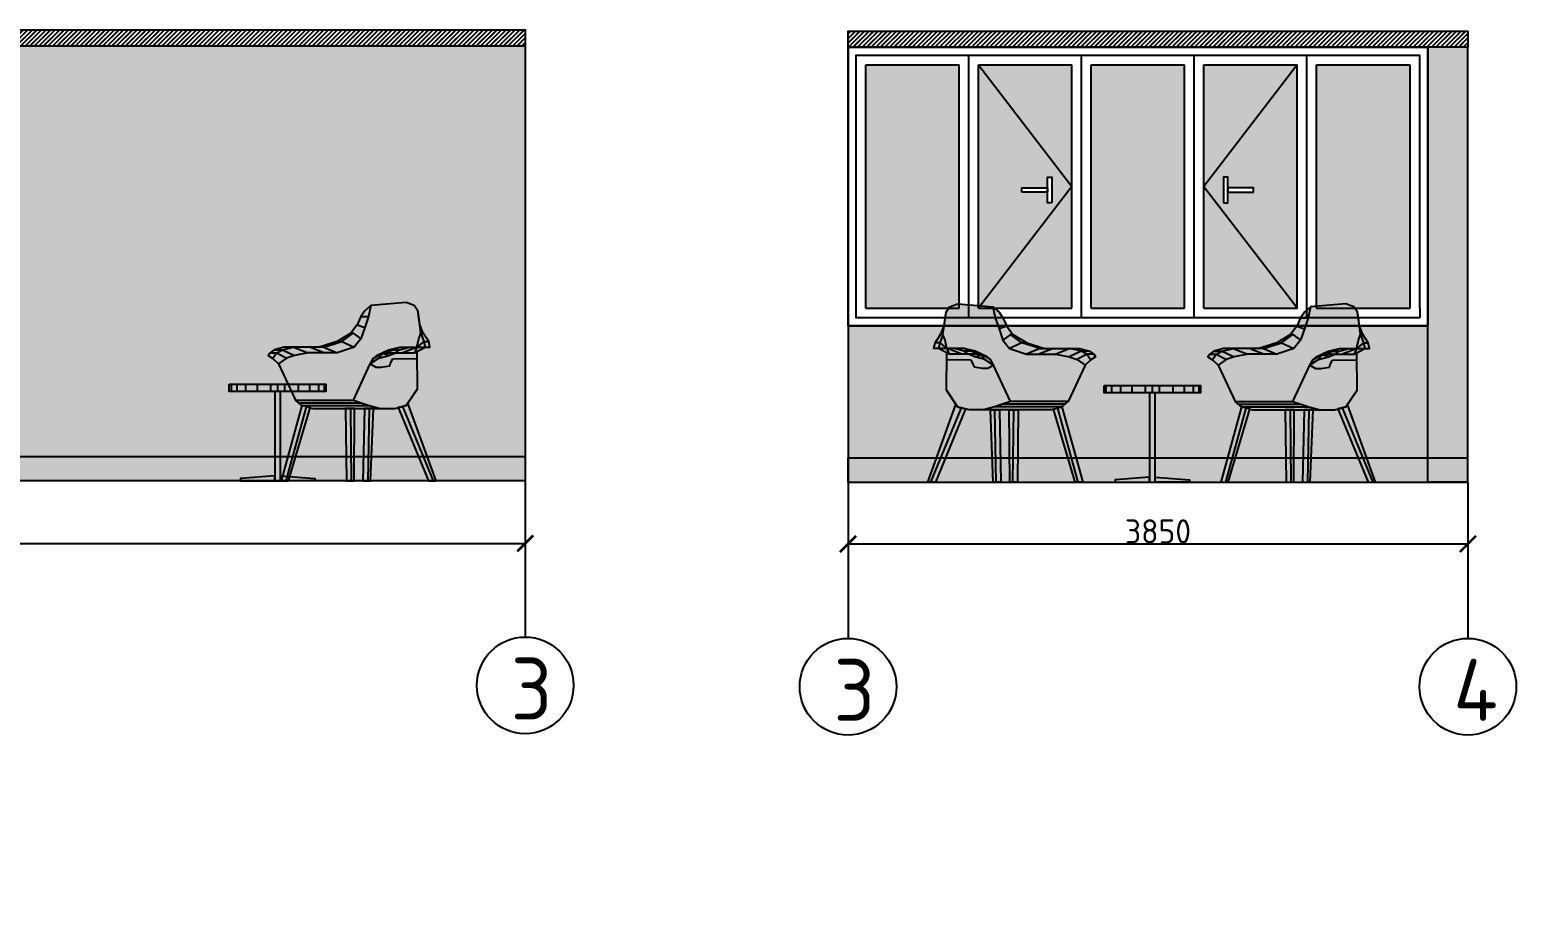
# Model space of a CAD drawing. Header units: millimetres. Extents: x -20209 to 130066, y -17035 to 5322.
# Drawn here: x 43992 to 53225, y -842 to 4581 of the extents above; entities that cross this region are included whole.
import ezdxf

# ---------------------------------------------------------------- set-up
doc = ezdxf.new("R2010")
doc.units = ezdxf.units.MM
for name, color, linetype in [('FUR', 42, 'Continuous'), ('kapen', 25, 'Continuous'), ('Plan 1', 7, 'Continuous'), ('SKIRTING', 2, 'Continuous')]:
    doc.layers.add(name, color=color, linetype=linetype)
doc.styles.add('gost', font='GOST Common.ttf')
doc.dimstyles.new('Copy of GOST', dxfattribs={"dimtxt": 150, "dimasz": 100, "dimexe": 0.18, "dimexo": 0.06, "dimgap": 3, "dimtad": 1, "dimdec": 0, "dimzin": 0, "dimdsep": 46, "dimtxsty": 'gost', "dimblk": 'ARCHTICK', "dimcen": 0.09, "dimclrt": 256, "dimadec": 0, "dimazin": 0, "dimtfac": 1, "dimtdec": 0, "dimtofl": 0, "dimtmove": 0, "dimatfit": 3, "dimldrblk": 'ARCHTICK', "dimfxl": 200, "dimfxlon": 1, "dimtolj": 1, "dimtzin": 0, "dimarcsym": 0})

# ---------------------------------------------------------------- blocks, each defined once
blk = doc.blocks.new('kresloo')
at = {"true_color": 0xa4a5a8, "transparency": 33554687}
h = blk.add_hatch(color=253, dxfattribs=at)
h.dxf.hatch_style = 1
h.paths.add_polyline_path([(935.4, -354.8), (919.5, -363.1), (801.3, -363.1), (760.4, -380.3), (698.2, -397.6), (644.6, -432.2), (539.8, -657), (589.4, -674.2), (638.9, -691.5), (708.1, -708.8), (796.8, -708.8), (868.3, -691.5), (937.5, -587.8)])
h.paths.add_polyline_path([(827.2, -345.8), (782.9, -345.8), (738, -363.1), (801.3, -363.1)])
h.paths.add_polyline_path([(801.3, -363.1), (738, -363.1), (719.8, -368.9), (760.4, -380.3)], flags=17)
h.paths.add_polyline_path([(719.8, -368.9), (698.2, -397.6), (760.4, -380.3)], flags=17)
h.paths.add_polyline_path([(719.8, -368.9), (707, -373), (664.2, -397.6), (644.6, -432.2), (698.2, -397.6)], flags=17)
h.paths.add_polyline_path([(707, -373), (683.8, -380.3), (664.2, -397.6)], flags=16)
h.paths.add_polyline_path([(724.1, -363.1), (758.7, -345.8), (683.8, -380.3), (707, -373)])
h.paths.add_polyline_path([(782.9, -345.8), (758.7, -345.8), (724.1, -363.1), (738, -363.1)])
h.paths.add_polyline_path([(738, -363.1), (724.1, -363.1), (719.8, -368.9)], flags=17)
h.paths.add_polyline_path([(724.1, -363.1), (707, -373), (719.8, -368.9)], flags=17)
h.paths.add_polyline_path([(931.6, -328.5), (887.7, -328.5), (827.2, -345.8), (801.3, -363.1), (841.8, -363.1)])
h.paths.add_polyline_path([(935.1, -328.5), (931.6, -328.5), (841.8, -363.1), (919.5, -363.1)])
h.paths.add_polyline_path([(887.7, -328.5), (827.9, -328.5), (782.9, -345.8), (827.2, -345.8)])
h.paths.add_polyline_path([(827.9, -328.5), (758.7, -345.8), (782.9, -345.8)])
h.paths.add_polyline_path([(985.8, -328.5), (935.1, -328.5), (919.5, -363.1), (935.4, -354.8)])
h.paths.add_polyline_path([(1007.7, -293.9), (977.7, -293.9), (985.8, -328.5), (1015.7, -328.5)])
h.paths.add_polyline_path([(977.7, -293.9), (935.1, -328.5), (985.8, -328.5)])
h.paths.add_polyline_path([(977.7, -293.9), (959.2, -242), (958.8, -242), (946.1, -276.6), (935.1, -328.5)])
h.paths.add_polyline_path([(973.7, -242), (959.2, -242), (977.7, -293.9), (1007.7, -293.9)])
h.paths.add_polyline_path([(952.4, -190.2), (958.8, -242), (973.7, -242)])
h.paths.add_polyline_path([(125.2, -397.6), (65.3, -363.1), (40.1, -398.3), (75.7, -432.2)])
h.paths.add_polyline_path([(99.9, -345.8), (48.7, -345.8), (22.7, -363.1), (65.3, -363.1)])
h.paths.add_polyline_path([(65.3, -363.1), (22.7, -363.1), (11.8, -380.3), (40.1, -398.3)])
h.paths.add_polyline_path([(168.5, -328.5), (99.9, -345.8), (174.8, -380.3), (258.9, -363.1)])
h.paths.add_polyline_path([(99.9, -345.8), (65.3, -363.1), (125.2, -397.6), (174.8, -380.3)])
h.paths.add_polyline_path([(168.5, -328.5), (109.2, -328.5), (48.7, -345.8), (99.9, -345.8)])
h.paths.add_polyline_path([(272.8, -328.5), (168.5, -328.5), (258.9, -363.1), (362.6, -363.1)])
h.paths.add_polyline_path([(545.9, -328.5), (468.7, -293.9), (356.9, -328.5), (440.4, -363.1)])
h.paths.add_polyline_path([(356.9, -328.5), (327, -328.5), (279.5, -328.5), (272.8, -328.5), (362.6, -363.1), (440.4, -363.1)])
h.paths.add_polyline_path([(468.7, -293.9), (438.7, -293.9), (327, -328.5), (356.9, -328.5)])
h.paths.add_polyline_path([(586.8, -276.6), (539.5, -242), (468.7, -293.9), (545.9, -328.5)])
h.paths.add_polyline_path([(563.2, -190.2), (524.6, -242), (539.5, -242), (586.8, -276.6), (610.4, -207.5)])
h.paths.add_polyline_path([(634, -138.3), (586.8, -138.3), (563.2, -190.2), (610.4, -207.5)])
h.paths.add_polyline_path([(649, -69.1), (610.4, -103.7), (586.8, -138.3), (634, -138.3)])
h.paths.add_polyline_path([(539.5, -242), (524.6, -242), (438.7, -293.9), (468.7, -293.9)])
h.paths.add_polyline_path([(539.8, -657), (180.5, -657), (200.1, -674.2), (589.4, -674.2)])
h.paths.add_polyline_path([(589.4, -674.2), (200.1, -674.2), (219.7, -691.5), (638.9, -691.5)])
at = {"true_color": 0xc7c8ca, "transparency": 33554687}
h = blk.add_hatch(color=9, dxfattribs=at)
h.dxf.hatch_style = 1
h.paths.add_polyline_path([(644.6, -432.2), (664.2, -397.6), (683.8, -380.3), (758.7, -345.8), (827.9, -328.5), (935.1, -328.5), (946.1, -276.6), (958.8, -242), (952.4, -190.2), (939.8, -103.7), (918.5, -69.1), (867.2, -51.9), (649, -69.1), (634, -138.3), (610.4, -207.5), (586.8, -276.6), (545.9, -328.5), (440.4, -363.1), (258.9, -363.1), (174.8, -380.3), (125.2, -397.6), (75.7, -432.2), (180.5, -657), (539.8, -657)])
at = {"true_color": 0x636466, "transparency": 33554687}
h = blk.add_hatch(color=251, dxfattribs=at)
h.dxf.hatch_style = 1
h.paths.add_polyline_path([(638.6, -708.8), (608.6, -708.8), (599.7, -1158.3), (629.7, -1158.3)])
h.paths.add_polyline_path([(846.1, -696.9), (818.9, -703.5), (1006, -1158.3), (1035.9, -1158.3)])
h.paths.add_polyline_path([(878, -677), (868.3, -691.5), (846.1, -696.9), (1035.9, -1158.3), (1053.2, -1158.3)])
h.paths.add_polyline_path([(521.8, -708.8), (491.7, -708.8), (496.9, -1158.3), (526.9, -1158)])
h.paths.add_polyline_path([(547.3, -708.8), (521.8, -708.8), (526.9, -1158), (544.2, -1157.8)])
h.paths.add_polyline_path([(664.2, -708.8), (638.6, -708.8), (629.7, -1158.3), (646.9, -1158.3)])
h.paths.add_polyline_path([(247.7, -698.5), (219.7, -691.5), (90.7, -1158.3), (120.6, -1158.3)])
h.paths.add_polyline_path([(271.7, -704.5), (247.7, -698.5), (120.6, -1158.3), (137.9, -1158.3)])
at = {"true_color": 0x939598, "transparency": 33554687}
h = blk.add_hatch(color=252, dxfattribs=at)
h.dxf.hatch_style = 1
h.paths.add_polyline_path([(638.9, -691.5), (219.7, -691.5), (271.7, -704.5), (288.9, -708.8), (491.7, -708.8), (521.8, -708.8), (521.8, -708.6), (547.3, -708.8), (708.1, -708.8)])
for points, elevation in [([(491.7, -708.8), (708.1, -708.8), (796.8, -708.8), (868.3, -691.5), (937.5, -587.8), (935.4, -354.8), (985.8, -328.5), (1015.7, -328.5), (1007.7, -293.9), (973.7, -242), (952.4, -190.2), (939.8, -103.7), (918.5, -69.1), (867.2, -51.9), (649, -69.1), (610.4, -103.7), (586.8, -138.3), (563.2, -190.2), (524.6, -242), (438.7, -293.9), (327, -328.5), (279.5, -328.5), (169.1, -328.5), (109.2, -328.5), (48.7, -345.8), (22.7, -363.1), (11.8, -380.3), (40.1, -398.3), (75.7, -432.2), (180.5, -657), (539.8, -657), (644.6, -432.2), (664.2, -397.6), (683.8, -380.3), (758.7, -345.8), (827.9, -328.5), (935.1, -328.5), (946.1, -276.6), (958.8, -242), (952.4, -190.2), (946.1, -138.3), (939.8, -103.7), (918.5, -69.1), (867.2, -51.9), (649, -69.1), (634, -138.3), (610.4, -207.5), (586.8, -276.6), (545.9, -328.5)], 229.2), ([(586.8, -138.3), (634, -138.3)], 64.5), ([(468.7, -293.9), (539.5, -242)], 78.9), ([(524.6, -242), (539.5, -242), (586.8, -276.6)], 68.5), ([(563.2, -190.2), (610.4, -207.5)], 70.8), ([(958.8, -242), (973.7, -242)], 229.2), ([(959, -241.5), (977.7, -293.9)], 320), ([(22.7, -363.1), (65.3, -363.1), (125.2, -397.6)], 229.2), ([(65.3, -363.1), (40.1, -398.3)], 229.2), ([(48.7, -345.8), (99.9, -345.8), (174.8, -380.3)], 229.2), ([(65.3, -363.1), (99.9, -345.8)], 229.2), ([(545.9, -328.5), (440.4, -363.1), (258.9, -363.1), (174.8, -380.3), (125.2, -397.6), (75.7, -432.2)], 100.8), ([(99.9, -345.8), (168.5, -328.5)], 229.2), ([(168.5, -328.5), (258.9, -363.1)], 322.1), ([(272.8, -328.5), (362.6, -363.1)], 229.2), ([(356.9, -328.5), (327, -328.5)], 151.4), ([(356.9, -328.5), (468.7, -293.9)], 151.4), ([(356.9, -328.5), (440.4, -363.1)], 151.4), ([(438.7, -293.9), (468.7, -293.9), (545.9, -328.5)], 78.9), ([(664.2, -397.6), (724.1, -363.1), (758.7, -345.8)], 229.2), ([(664.2, -397.6), (724.1, -363.1)], 229.2), ([(683.8, -380.3), (719.8, -368.9), (738, -363.1), (827.9, -328.5)], 229.2), ([(724.1, -363.1), (698.2, -397.6)], 229.2), ([(760.4, -380.3), (719.8, -368.9)], 1043.1), ([(724.1, -363.1), (919.5, -363.1), (985.8, -328.5)], 229.2), ([(758.7, -345.8), (827.2, -345.8)], 229.2), ([(760.4, -380.3), (801.3, -363.1)], 229.2), ([(801.3, -363.1), (827.2, -345.8)], 229.2), ([(827.2, -345.8), (887.7, -328.5)], 229.2), ([(841.8, -363.1), (931.6, -328.5)], 229.2), ([(935.1, -328.5), (919.5, -363.1)], 229.2), ([(977.7, -293.9), (935.1, -328.5)], 390.1), ([(935.1, -328.5), (985.8, -328.5)], 229.2), ([(977.7, -293.9), (985.8, -328.5)], 320), ([(977.7, -293.9), (1007.7, -293.9)], 320), ([(698.2, -397.6), (644.6, -432.2)], 229.2), ([(698.2, -397.6), (760.4, -380.3)], 229.2), ([(219.7, -691.5), (90.7, -1158.3), (137.9, -1158.3), (271.7, -704.5)], 631.2), ([(247.7, -698.5), (120.6, -1158.3)], 631.2), ([(219.7, -691.5), (180.5, -657)], 631.2), ([(200.1, -674.2), (589.4, -674.2)], 699.7), ([(271.7, -704.5), (219.7, -691.5)], 631.2), ([(219.7, -691.5), (638.9, -691.5)], 631.2), ([(271.7, -704.5), (288.9, -708.8), (491.7, -708.8)], 631.2), ([(491.7, -708.8), (496.9, -1158.3), (544.2, -1157.8), (547.3, -708.8), (492, -708.4)], 229.2), ([(521.8, -708.6), (526.9, -1158.3)], 246.3), ([(539.8, -657), (589.4, -674.2), (638.9, -691.5), (708.1, -708.8)], 229.2), ([(608.6, -708.8), (599.7, -1158.3), (646.9, -1158.3), (664.2, -708.8), (608.6, -708.8)], 861.6), ([(638.6, -708.8), (629.7, -1158.3)], 878.9), ([(818.9, -703.5), (1006, -1158.3), (1053.2, -1158.3), (878, -677), (868.3, -691.5), (846.1, -696.9), (818.9, -703.5)], 420.7), ([(846.1, -696.9), (1035.9, -1158.3)], 420.7)]:
    blk.add_lwpolyline(points, dxfattribs=dict(elevation=elevation))
at = {"layer": 'FUR', "color": 7, "linetype": 'ByBlock'}
for p, q in [((644.6, -432.2, 1036.2), (679.2, -452.8, 317.6)), ((679.2, -452.8, 317.6), (713.1, -452.2, 317.6)), ((713.1, -452.2, 317.6), (766.1, -444.2, 317.6)), ((766.1, -444.2, 317.6), (770.1, -428.3, 317.6)), ((770.1, -428.3, 317.6), (784.7, -401.8, 317.6)), ((784.7, -401.8, 317.6), (935.8, -400, 314.9))]:
    blk.add_line(p, q, dxfattribs=at)
at = {"layer": 'SKIRTING', "color": 7}
blk.add_line((937.5, -587.8, 287), (868.3, -691.5, 406.7), dxfattribs=at)
blk = doc.blocks.new('stolikk')
at = {"transparency": 33554687}
h = blk.add_hatch(color=33, dxfattribs=at)
h.dxf.hatch_style = 1
h.paths.add_polyline_path([(299.9, 0), (256.5, 0), (256.5, -45.4), (299.8, -45.4)])
h.paths.add_polyline_path([(256.5, 0), (173, 0), (173, -45.4), (256.5, -45.4)])
h.paths.add_polyline_path([(173, 0), (101.4, 0), (101.4, -45.4), (173, -45.4)])
h.paths.add_polyline_path([(101.4, 0), (46.4, 0), (46.4, -45.4), (101.4, -45.4)])
h.paths.add_polyline_path([(46.4, 0), (11.8, 0), (11.8, -45.4), (46.4, -45.4)])
h.paths.add_polyline_path([(11.8, 0), (0, 0), (0, -45.4), (11.8, -45.4)])
h.paths.add_polyline_path([(343.4, 0), (299.9, 0), (299.8, -45.4), (343.4, -45.4)])
h.paths.add_polyline_path([(426.8, 0), (343.4, 0), (343.4, -45.4), (426.8, -45.4)])
h.paths.add_polyline_path([(553.5, 0), (498.5, 0), (498.5, -45.4), (553.5, -45.4)])
h.paths.add_polyline_path([(588.1, 0), (553.5, 0), (553.5, -45.4), (588.1, -45.4)])
h.paths.add_polyline_path([(599.9, 0), (588.1, 0), (588.1, -45.4), (599.9, -45.4)])
h.paths.add_polyline_path([(498.5, 0), (426.8, 0), (426.8, -45.4), (498.5, -45.4)])
at = {"true_color": 0x636466, "transparency": 33554687}
h = blk.add_hatch(color=251, dxfattribs=at)
h.dxf.hatch_style = 1
h.paths.add_polyline_path([(316.9, -45.4), (282.6, -45.4), (282.6, -569.7), (282.6, -569.7), (282.6, -600), (317.2, -600), (317.2, -569.7)])
h.paths.add_polyline_path([(530.7, -584.9), (317.2, -569.7), (317.2, -600), (530.7, -600)])
h.paths.add_polyline_path([(282.6, -569.7), (69.2, -584.9), (69.2, -600), (282.6, -600)])
for points in [[(0, 0), (599.9, 0), (599.9, -45.4), (0, -45.4), (0, 0)], [(46.4, 0), (46.4, -45.4)], [(101.4, 0), (101.4, -45.4)], [(173, 0), (173, -45.4)], [(256.5, 0), (256.5, -45.4)], [(299.9, 0), (299.8, -45.4)], [(343.4, 0), (343.4, -45.4)], [(426.8, 0), (426.8, -45.4)], [(498.5, 0), (498.5, -45.4)], [(553.5, 0), (553.5, -45.4)]]:
    blk.add_lwpolyline(points)
for points, elevation in [([(588.1, 0), (588.1, -45.4)], 89.6), ([(11.8, 0), (11.8, -45.4)], 89.6), ([(282.6, -45.4), (282.6, -600), (317.2, -600), (316.9, -45.4), (282.6, -45.4)], 44.9), ([(282.6, -569.7), (69.2, -584.9), (69.2, -600), (282.6, -600), (282.6, -569.7)], -1221.7), ([(317.2, -569.7), (530.7, -584.9), (530.7, -600), (317.2, -600), (317.2, -569.7)], -1221.7)]:
    blk.add_lwpolyline(points, dxfattribs=dict(elevation=elevation))
blk = doc.blocks.new('okno lodj')
at = {"true_color": 0xc3e6f9, "transparency": 33554687}
h = blk.add_hatch(color=254, dxfattribs=at)
h.dxf.hatch_style = 1
h.paths.add_polyline_path([(0, 0), (-580.2, 0), (-580.2, -1510), (0, -1510)])
h.paths.add_polyline_path([(-151.2, -697), (-124.6, -697), (-124.6, -856.3), (-151.2, -856.3), (-151.2, -789.9), (-310.5, -789.9), (-310.5, -763.4), (-151.2, -763.4)], flags=16)
h.paths.add_polyline_path([(700, 0), (120, 0), (120, -1510), (700, -1510)])
h.paths.add_polyline_path([(1400, 0), (820, 0), (820, -1510), (1400, -1510)])
h.paths.add_polyline_path([(1128.1, -763.4), (1128.1, -789.9), (968.8, -789.9), (968.8, -856.3), (942.2, -856.3), (942.2, -697), (968.8, -697), (968.8, -763.4)], flags=16)
h.paths.add_polyline_path([(2100, 0), (1520, 0), (1520, -1510), (2100, -1510)])
h.paths.add_polyline_path([(-700.2, 0), (-1280.2, 0), (-1280.2, -1510), (-700.2, -1510)])
for p, q in [((-1280.2, -1510), (-1280.2, 0)), ((-1280.2, 0), (-700.2, 0)), ((-700.2, -1510), (-700.2, 0)), ((-640.2, -1570), (-640.2, 60)), ((-580.2, -1510), (-580.2, 0)), ((-580, 0), (0, 0)), ((0, -1510), (0, 0)), ((60, -1570), (60, 60)), ((120, -1510), (120, 0)), ((120, 0), (700, 0)), ((700, -1510), (700, 0)), ((760, -1570), (760, 60)), ((820, -1510), (820, 0)), ((820, 0), (1400, 0)), ((1400, -1510), (1400, 0)), ((1460, -1570), (1460, 60)), ((1520, -1510), (1520, 0)), ((1520, 0), (2100, 0)), ((2100, -1510), (2100, 0)), ((2160, -1510), (2160, 60)), ((-1280.2, -1510), (-700, -1510)), ((-580.2, -1510), (0, -1510)), ((120, -1510), (700.2, -1510)), ((820, -1510), (1400.2, -1510)), ((1520, -1510), (2100, -1510))]:
    blk.add_line(p, q)
at = {"color": 7}
for points in [[(2209.8, -1620), (-1390.2, -1620), (-1390.2, 110), (2209.8, 110)], [(2160, -1570), (-1340.2, -1570), (-1340.2, 60), (2160, 60)]]:
    blk.add_lwpolyline(points, dxfattribs=at)
for points in [[(2209.8, 110), (2209.8, -1620)], [(2160, -1510), (2160, -1570)]]:
    blk.add_lwpolyline(points)
at = {"layer": 'kapen', "color": 7}
for points in [[(-124.6, -856.3), (-151.2, -856.3), (-151.2, -697), (-124.6, -697)], [(942.2, -856.3), (968.8, -856.3), (968.8, -697), (942.2, -697)], [(-310.5, -789.9), (-310.5, -763.4), (-151.2, -763.4), (-151.2, -789.9)], [(1128.1, -789.9), (1128.1, -763.4), (968.8, -763.4), (968.8, -789.9)]]:
    blk.add_lwpolyline(points, close=True, dxfattribs=at)
blk = doc.blocks.new('_ArchTick')
at = {"color": 0, "linetype": 'ByBlock', "const_width": 0.15}
blk.add_lwpolyline([(-0.5, -0.5), (0.5, 0.5)], dxfattribs=at)
blk = doc.blocks.new('*D43')
at = {"color": 0, "lineweight": -2, "transparency": 16777216}
for p, q in [((36719.6, 1591.9), (36719.6, 1391.7)), ((47069.6, 1591.9), (47069.6, 1391.7)), ((36719.6, 1391.9), (47069.6, 1391.9))]:
    blk.add_line(p, q, dxfattribs=at)
at = {"layer": 'Defpoints', "color": 0, "transparency": 16777216}
for p in [(36719.6, 1772.4), (47069.6, 1780.7), (47069.6, 1391.9)]:
    blk.add_point(p, dxfattribs=at)
at = {"color": 0, "lineweight": -2, "transparency": 16777216, "xscale": 100, "yscale": 100, "zscale": 100, "rotation": 180}
blk.add_blockref('_ArchTick', (36719.6, 1391.9), dxfattribs=at)
at = {"color": 0, "lineweight": -2, "transparency": 16777216, "xscale": 100, "yscale": 100, "zscale": 100}
blk.add_blockref('_ArchTick', (47069.6, 1391.9), dxfattribs=at)
at = {"transparency": 16777216, "insert": (41894.6, 1469.9), "char_height": 150, "attachment_point": 5, "style": 'gost'}
blk.add_mtext('\\A1;10350', dxfattribs=at)
blk = doc.blocks.new('*D44')
at = {"color": 0, "lineweight": -2, "transparency": 16777216}
for p, q in [((49074.5, 1588.6), (49074.5, 1388.4)), ((52924.5, 1588.6), (52924.5, 1388.4)), ((49074.5, 1388.6), (52924.5, 1388.6))]:
    blk.add_line(p, q, dxfattribs=at)
at = {"layer": 'Defpoints', "color": 0, "transparency": 16777216}
for p in [(49074.5, 1772.4), (52924.5, 1772.4), (52924.5, 1388.6)]:
    blk.add_point(p, dxfattribs=at)
at = {"color": 0, "lineweight": -2, "transparency": 16777216, "xscale": 100, "yscale": 100, "zscale": 100, "rotation": 180}
blk.add_blockref('_ArchTick', (49074.5, 1388.6), dxfattribs=at)
at = {"color": 0, "lineweight": -2, "transparency": 16777216, "xscale": 100, "yscale": 100, "zscale": 100}
blk.add_blockref('_ArchTick', (52924.5, 1388.6), dxfattribs=at)
at = {"transparency": 16777216, "insert": (50999.5, 1466.6), "char_height": 150, "attachment_point": 5, "style": 'gost'}
blk.add_mtext('\\A1;3850', dxfattribs=at)
blk = doc.blocks.new('*D47')
at = {"color": 0, "lineweight": -2, "transparency": 16777216}
for p, q in [((44818.8, -4883), (44818.8, -5083.2)), ((47868.8, -4883), (47868.8, -5083.2)), ((44818.8, -5083), (47868.8, -5083))]:
    blk.add_line(p, q, dxfattribs=at)
at = {"layer": 'Defpoints', "color": 0, "transparency": 16777216}
for p in [(47868.8, 634), (44818.8, -4694.4), (47868.8, -5083)]:
    blk.add_point(p, dxfattribs=at)
at = {"color": 0, "lineweight": -2, "transparency": 16777216, "xscale": 100, "yscale": 100, "zscale": 100, "rotation": 180}
blk.add_blockref('_ArchTick', (44818.8, -5083), dxfattribs=at)
at = {"color": 0, "lineweight": -2, "transparency": 16777216, "xscale": 100, "yscale": 100, "zscale": 100}
blk.add_blockref('_ArchTick', (47868.8, -5083), dxfattribs=at)
at = {"transparency": 16777216, "insert": (46343.8, -5005), "char_height": 150, "attachment_point": 5, "style": 'gost'}
blk.add_mtext('\\A1;3050', dxfattribs=at)

msp = doc.modelspace()

# ---------------------------------------------------------------- hatches: boundary and pattern name
at = {"ltscale": 20, "transparency": 33554687}
h = msp.add_hatch(dxfattribs=at)
h.set_pattern_fill('JIS_LC_20', color=41)
h.paths.add_polyline_path([(35365.344, 4572.368), (31765.344, 4572.368), (31765.344, 4472.368), (35365.344, 4472.368)])
h.paths.add_polyline_path([(47069.568, 4580.74), (36719.568, 4580.74), (36719.568, 4480.74), (47069.568, 4480.74)])
h.paths.add_polyline_path([(52924.506, 4572.368), (49074.506, 4572.368), (49074.506, 4472.368), (52924.506, 4472.368)])
h.paths.add_polyline_path([(39500.905, -1894.369), (31800.905, -1894.369), (31800.905, -1994.369), (39500.905, -1994.369)])
h.paths.add_polyline_path([(43440.27, -1894.369), (41204.27, -1894.369), (41204.27, -1994.369), (43440.27, -1994.369)])
h.paths.add_polyline_path([(47868.819, -1894.369), (44818.819, -1894.369), (44818.819, -1994.369), (47868.819, -1994.369)])
h.paths.add_polyline_path([(51966.313, -1894.369), (49480.313, -1894.369), (49480.313, -1994.369), (51966.313, -1994.369)])
at = {"true_color": 0xd2cdc3, "transparency": 33554687}
h = msp.add_hatch(color=254, dxfattribs=at)
h.dxf.hatch_style = 1
h.paths.add_polyline_path([(47069.568, 4480.74), (36719.568, 4480.74), (36719.568, 1930.74), (47069.568, 1930.74)])
h = msp.add_hatch(color=254, dxfattribs=at)
h.dxf.hatch_style = 1
h.paths.add_polyline_path([(52674.506, 2742.368), (49074.506, 2742.368), (49074.506, 1922.368), (52674.506, 1922.368)])
h.paths.add_polyline_path([(52924.506, 4472.368), (52674.506, 4472.368), (52674.506, 1922.368), (52924.506, 1922.368)])
at = {"true_color": 0xffffff, "transparency": 33554687}
h = msp.add_hatch(color=7, dxfattribs=at)
h.dxf.hatch_style = 1
h.paths.add_polyline_path([(47069.568, 1930.74), (36719.568, 1930.74), (36719.568, 1780.74), (47069.568, 1780.74)])
h = msp.add_hatch(color=7, dxfattribs=at)
h.dxf.hatch_style = 1
h.paths.add_polyline_path([(52674.506, 1922.368), (49074.506, 1922.368), (49074.506, 1772.368), (52674.506, 1772.368)])
h.paths.add_polyline_path([(52924.506, 1922.368), (52674.506, 1922.368), (52674.506, 1772.368), (52924.506, 1772.368)])
h = msp.add_hatch(color=7, dxfattribs=at)
h.dxf.hatch_style = 1
h.paths.add_polyline_path([(52924.506, 1922.368), (52674.506, 1922.368), (52674.506, 1772.368), (52924.506, 1772.368)])

# ---------------------------------------------------------------- linework, layer by layer
at = {"color": 18, "true_color": 0x000000}
for points in [[(36719.568, 4480.74), (36719.568, 4580.74), (47069.568, 4580.74), (47069.568, 4480.74)], [(49074.506, 4472.368), (49074.506, 4572.368), (52924.506, 4572.368), (52924.506, 4472.368)], [(52924.506, 1772.368), (52674.506, 1772.368), (52674.506, 4472.368)]]:
    msp.add_lwpolyline(points, dxfattribs=at)
for points in [[(49074.506, 4472.368), (49074.506, 2742.368), (52674.506, 2742.368)], [(49884.506, 4362.368), (50464.747, 3607.368), (49884.506, 2852.368)], [(51864.747, 4362.368), (51284.747, 3607.368), (51864.987, 2852.368)]]:
    msp.add_lwpolyline(points)
at = {"color": 7}
for points in [[(36719.568, 1780.74), (36719.568, 1930.74), (47069.568, 1930.74)], [(49074.506, 1772.368), (49074.506, 1922.368), (52924.506, 1922.368)], [(47069.568, 1780.74), (47069.568, 811.091)], [(49074.506, 1772.368), (49074.506, 802.72)], [(52924.506, 1772.368), (52924.506, 802.72)]]:
    msp.add_lwpolyline(points, dxfattribs=at)
at = {"color": 253}
msp.add_lwpolyline([(47069.568, 1780.74), (47069.568, 1080.92)], dxfattribs=at)
at = {"color": 7}
for centre in [(47069.568, 511.091), (49074.506, 502.72), (52924.506, 502.72)]:
    msp.add_circle(centre, 300, dxfattribs=at)
at = {"layer": 'FUR', "color": 18, "true_color": 0x000000}
for points in [[(36719.568, 4480.74), (47069.568, 4480.74), (47069.568, 1780.74), (36719.568, 1780.74), (36719.568, 4480.74)], [(49074.506, 1772.368), (52924.506, 1772.368), (52924.506, 4472.368), (49074.506, 4472.368), (49074.506, 1772.368)]]:
    msp.add_lwpolyline(points, dxfattribs=at)

# ---------------------------------------------------------------- block references
for name, p in [('okno lodj', (50464.747, 4362.368)), ('kresloo', (45462.235, 2939.065, 1266.569)), ('kresloo', (51297.959, 2930.694, -420.729)), ('stolikk', (45231.864, 2380.74, 1221.71)), ('stolikk', (50664.148, 2372.368, -465.587))]:
    msp.add_blockref(name, p)
at = {"xscale": -1}
msp.add_blockref('kresloo', (50622.829, 2930.694, -420.729), dxfattribs=at)

# ---------------------------------------------------------------- texts
at = {"layer": 'Plan 1', "color": 7, "char_height": 384.87481, "attachment_point": 1, "style": 'gost'}
for s, insert in [('\\pt231.70618;3', (46979.388, 683.487)), ('\\pt231.70618;3', (48984.326, 675.115)), ('\\pt231.70618;4', (52834.326, 675.115))]:
    msp.add_mtext_dynamic_manual_height_columns(s, width=384.87481, gutter_width=0.55, heights=[0], dxfattribs=dict(at, insert=insert))

# ---------------------------------------------------------------- dimensions: what is measured, and where the dimension line sits
at = {"color": 250}
for base, p1, p2, picture, middle in [((47069.568, 1391.887), (36719.568, 1772.368), (47069.568, 1780.74), '*D43', (41894.568, 1469.887)), ((52924.506, 1388.558), (49074.506, 1772.368), (52924.506, 1772.368), '*D44', (50999.506, 1466.558)), ((47868.819, -5083.045), (44818.819, -4694.369), (47868.819, 633.973), '*D47', (46343.819, -5005.045))]:
    dim = msp.add_linear_dim(base=base, p1=p1, p2=p2, dimstyle='Copy of GOST', dxfattribs=at)
    dim.commit()
    dim.dimension.update_dxf_attribs({"geometry": picture, "text_midpoint": middle})

doc.saveas('drawing.dxf')
